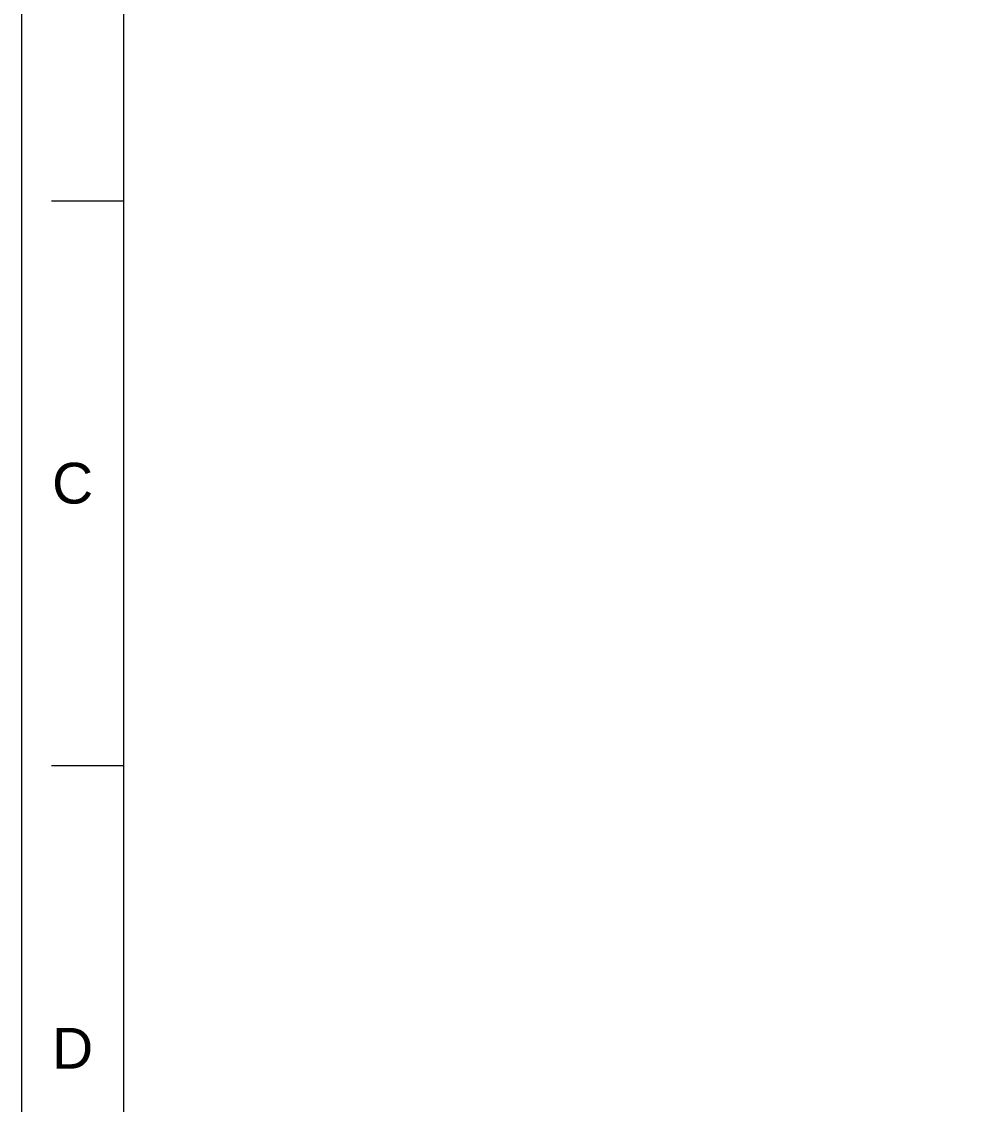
# Model space of a CAD drawing. Header units: millimetres. Extents: x 12315 to 13087, y 1034 to 1580.
# Drawn here: x 12314.7 to 12486, y 1195.5 to 1390.7 of the extents above; entities that cross this region are included whole.
import ezdxf

# ---------------------------------------------------------------- set-up
doc = ezdxf.new("R2010")
doc.units = ezdxf.units.MM
doc.layers.add('FORM', color=7, linetype='Continuous', lineweight=13)
doc.styles.get("Standard").update_dxf_attribs({"font": 'arial.ttf'})

msp = doc.modelspace()

# ---------------------------------------------------------------- linework, layer by layer
at = {"layer": 'FORM'}
for p, q in [((12333.06, 1561.94), (12333.06, 1052.86)), ((12333.06, 1358.31), (12320.07, 1358.31)), ((12333.06, 1256.49), (12320.07, 1256.49))]:
    msp.add_line(p, q, dxfattribs=at)
msp.add_lwpolyline([(12314.69, 1580.31), (13086.57, 1580.31), (13086.57, 1034.48), (12314.69, 1034.48)], close=True, dxfattribs=at)

# ---------------------------------------------------------------- texts
at = {"layer": 'FORM', "char_height": 7.35, "attachment_point": 5}
for s, insert in [('C', (12323.87, 1307.4)), ('D', (12323.87, 1205.58))]:
    msp.add_mtext_dynamic_manual_height_columns(s, width=12.996, gutter_width=16.25, heights=[0], dxfattribs=dict(at, insert=insert))

doc.saveas('drawing.dxf')
